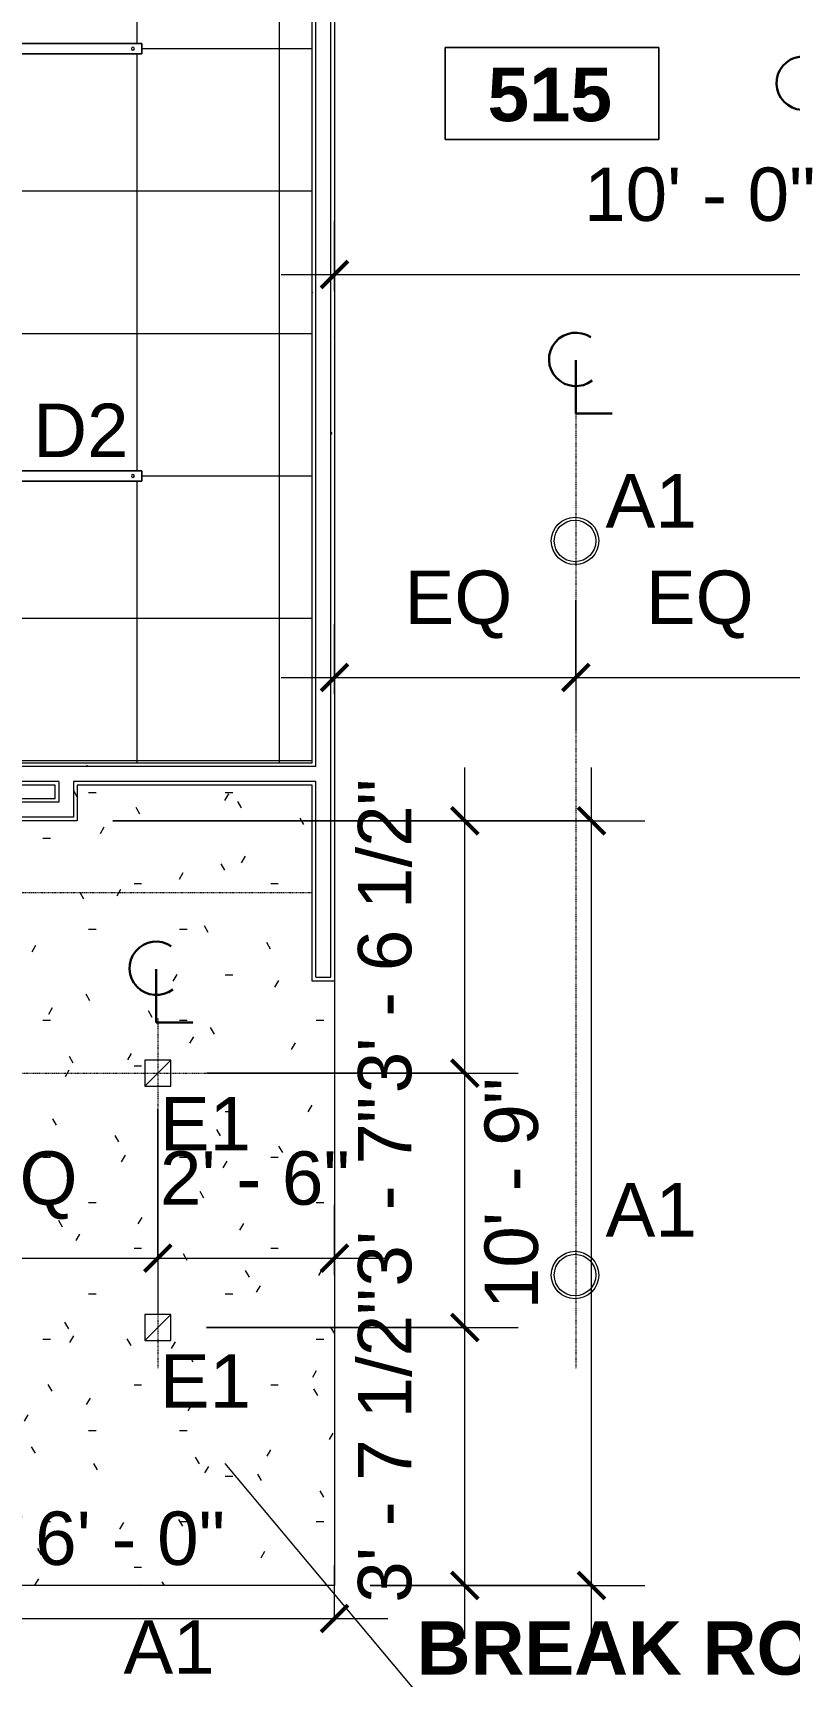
# Model space of a CAD drawing. Header units: inches. Extents: x -60 to 1865, y -31 to 1094.
# Drawn here: x 689.5 to 817, y 358 to 634.9 of the extents above; entities that cross this region are included whole.
import ezdxf

# ---------------------------------------------------------------- set-up
doc = ezdxf.new("R2010")
doc.units = ezdxf.units.IN
doc.header["$MEASUREMENT"] = 0
doc.linetypes.add('Center 1_16_', pattern=[0.15625, 0.0625, -0.03125, 0.03125, -0.03125])
doc.linetypes.add('Dash 1_16_', pattern=[0.125, 0.0625, -0.0625])
for name, color, linetype, lineweight in [('A-ANNO-DIMS', 211, 'Continuous', 9), ('A-ANNO-DIMS-96', 211, 'Continuous', 9), ('A-ANNO-NOTE', 131, 'Continuous', 9), ('A-AREA-IDEN', 2, 'Continuous', 9), ('A-CLNG', 13, 'Continuous', 13), ('A-CLNG-PATT', 13, 'Continuous', 13), ('A-DETL', 90, 'Continuous', 9), ('A-DETL-GENF', 92, 'Continuous', 9), ('A-WALL', 113, 'Continuous', 13), ('A-WALL-PATT', 111, 'Continuous', 13), ('E-LITE-EQPM', 33, 'Continuous', 9), ('E-LITE-EQPM-IDEN', 33, 'Continuous', 9), ('I-WALL', 2, 'Continuous', 13)]:
    doc.layers.add(name, color=color, linetype=linetype, lineweight=lineweight)
doc.styles.add('Arial', font='arial.ttf', dxfattribs={"height": 9})
doc.styles.add('Swis721 Lt BT', font='swissl.ttf', dxfattribs={"height": 9})
doc.styles.add('Swis721 Lt BT_B', font='', dxfattribs={"height": 9})
doc.styles.get('Swis721 Lt BT_B').set_extended_font_data('Swis721 Lt BT', bold=True)
doc.dimstyles.new('OTJ_-_3_32__Linear__1_2__Tolerance', dxfattribs={"dimscale": 12, "dimtxt": 9.497835, "dimasz": 0.375, "dimexe": 0.75, "dimexo": 0.5, "dimgap": 0.5, "dimtad": 1, "dimdec": 1, "dimrnd": 0.5, "dimzin": 3, "dimdsep": 46, "dimlunit": 4, "dimtxsty": 'Swis721 Lt BT', "dimblk1": 'OBLIQUE', "dimblk2": 'OBLIQUE', "dimsah": 1, "dimcen": 0.09, "dimdle": 0.75, "dimazin": 0, "dimtfac": 1, "dimtdec": 4, "dimtix": 1, "dimtmove": 0, "dimatfit": 3, "dimfxl": 1, "dimtvp": 1, "dimfrac": 2, "dimtolj": 1, "dimtzin": 0, "dimarcsym": 2})
pattern_1 = [(0, (0, 0), (30.72, 7.68), [1.267, -21.773, 1.267, -21.773, -122.88]), (0, (0, 0), (30.72, 7.68), [-46.08, 1.267, -44.813, 1.267, -21.773, -53.76]), (0, (0, 0), (30.72, 7.68), [-115.2, 1.267, -14.093, 1.267, -37.133]), (120, (11.52, 3.84), (-22.011075, 22.7643), [1.267, -21.773, 1.267, -21.773, -122.88]), (120, (11.52, 3.84), (-22.011075, 22.7643), [-46.08, 1.267, -44.813, 1.267, -21.773, -53.76]), (120, (11.52, 3.84), (-22.011075, 22.7643), [-115.2, 1.267, -14.093, 1.267, -37.133]), (240, (15.36, 19.2), (-8.708925, -30.4443), [1.267, -21.773, 1.267, -21.773, -122.88]), (240, (15.36, 19.2), (-8.708925, -30.4443), [-46.08, 1.267, -44.813, 1.267, -21.773, -53.76]), (240, (15.36, 19.2), (-8.708925, -30.4443), [-115.2, 1.267, -14.093, 1.267, -37.133])]

# ---------------------------------------------------------------- blocks, each defined once
blk = doc.blocks.new('L-Pendant-Axis-Sculpt-Direct_Indirect - SCDI-F-8-4584194-REFLECTED CEILING PLAN')
at = {"layer": 'A-DETL-GENF'}
for p, q in [((-48.5, -0.875), (-48.5, 0.875)), ((-48.5, 0.875), (48.5, 0.875)), ((48.5, 0.875), (-48.5, 0.875)), ((-48.5, 0.875), (-48.5, -0.875)), ((48.5, 0.875), (48.5, -0.875)), ((48.5, -0.875), (48.5, 0.875)), ((48.5, -0.875), (-48.5, -0.875)), ((-48.5, -0.875), (48.5, -0.875))]:
    blk.add_line(p, q, dxfattribs=at)
for centre in [(-47, 0), (47, 0)]:
    blk.add_circle(centre, 0.25, dxfattribs=at)
blk = doc.blocks.new('L-Recessed Square Downlight - 4_-4552743-REFLECTED CEILING PLAN')
at = {"layer": 'E-LITE-EQPM'}
for p, q in [((-2.1875, -2.1875), (-2.1875, 2.1875)), ((-2.1875, 2.1875), (2.1875, 2.1875)), ((-2.1875, 2.1875), (2.1875, -2.1875)), ((2.1875, 2.1875), (2.1875, -2.1875)), ((2.1875, -2.1875), (-2.1875, -2.1875))]:
    blk.add_line(p, q, dxfattribs=at)
blk = doc.blocks.new('L-PENDANT_FOCAL POINT 3_5 CYLINDER - L-PENDANT_FOCAL POINT 3_5 CYLINDER-7826649-REFLECTED CEILING PLAN')
at = {"layer": 'E-LITE-EQPM'}
for radius in [4, 3.5]:
    blk.add_circle((-0.125, 0), radius, dxfattribs=at)
blk = doc.blocks.new('Room Tag - Room Name and Number-3379422-REFLECTED CEILING PLAN')
at = {"layer": 'A-AREA-IDEN'}
for p, q in [((-0.1881, -0.1636), (-0.1881, -0.0018)), ((-0.1881, -0.0018), (0.1869, -0.0018)), ((0.1869, -0.0018), (-0.1881, -0.0018)), ((-0.1881, -0.0018), (-0.1881, -0.1636)), ((0.1869, -0.0018), (0.1869, -0.1636)), ((0.1869, -0.1636), (0.1869, -0.0018)), ((0.1869, -0.1636), (-0.1881, -0.1636)), ((-0.1881, -0.1636), (0.1869, -0.1636))]:
    blk.add_line(p, q, dxfattribs=at)
blk = doc.blocks.new('DIMBLOCK5-REFLECTED CEILING PLAN')
at = {"layer": 'A-ANNO-DIMS-96', "transparency": 16777216}
for p, q in [((664.2, 453.25), (664.2, 419.4)), ((664.2, 428.4), (664.2, 453.25)), ((710.61, 453.59), (710.61, 419.4)), ((710.61, 428.4), (710.61, 453.59)), ((664.2, 428.4), (710.61, 428.4))]:
    blk.add_line(p, q, dxfattribs=at)
at = {"layer": 'A-ANNO-DIMS-96', "lineweight": 50, "transparency": 16777216}
for p, q in [((664.2, 428.4), (666.45, 430.65)), ((710.61, 428.4), (712.86, 430.65)), ((664.2, 428.4), (661.95, 426.15)), ((710.61, 428.4), (708.36, 426.15))]:
    blk.add_line(p, q, dxfattribs=at)
at = {"layer": 'A-ANNO-DIMS-96', "color": 0, "transparency": 16777216, "insert": (678.89, 446.42), "char_height": 9, "width": 20.443, "attachment_point": 1, "line_spacing_factor": 1.005062, "style": 'Swis721 Lt BT'}
blk.add_mtext('EQ', dxfattribs=at)
blk = doc.blocks.new('_Oblique')
at = {"color": 0, "linetype": 'ByBlock', "lineweight": -2}
blk.add_line((-0.5, -0.5), (0.5, 0.5), dxfattribs=at)
blk = doc.blocks.new('DIMBLOCK6-REFLECTED CEILING PLAN')
at = {"layer": 'A-ANNO-DIMS-96', "transparency": 16777216}
for p, q in [((710.61, 453.59), (710.61, 419.4)), ((710.61, 428.4), (710.61, 453.59)), ((740.36, 425.58), (740.36, 437.4)), ((710.61, 428.4), (749.36, 428.4)), ((740.36, 428.4), (740.36, 425.58))]:
    blk.add_line(p, q, dxfattribs=at)
at = {"layer": 'A-ANNO-DIMS-96', "lineweight": 50, "transparency": 16777216}
for p, q in [((710.61, 428.4), (712.86, 430.65)), ((740.36, 428.4), (742.61, 430.65)), ((710.61, 428.4), (708.36, 426.15)), ((740.36, 428.4), (738.11, 426.15))]:
    blk.add_line(p, q, dxfattribs=at)
at = {"layer": 'A-ANNO-DIMS-96', "color": 0, "transparency": 16777216, "insert": (710.94, 446.42), "char_height": 9, "width": 34.9159, "attachment_point": 1, "line_spacing_factor": 1.005062, "style": 'Swis721 Lt BT'}
blk.add_mtext('2\' - 6"', dxfattribs=at)
blk = doc.blocks.new('DIMBLOCK7-REFLECTED CEILING PLAN')
at = {"layer": 'A-ANNO-DIMS-96', "lineweight": 50, "transparency": 16777216}
for p, q in [((762.32, 416.75), (760.07, 419)), ((762.32, 416.75), (764.57, 414.5)), ((762.32, 373.25), (760.07, 375.5)), ((762.32, 373.25), (764.57, 371))]:
    blk.add_line(p, q, dxfattribs=at)
at = {"layer": 'A-ANNO-DIMS-96', "transparency": 16777216}
for p, q in [((718.8, 416.75), (771.32, 416.75)), ((762.32, 416.75), (718.8, 416.75)), ((762.32, 364.25), (762.32, 416.75)), ((746.36, 373.25), (771.32, 373.25)), ((762.32, 373.25), (746.36, 373.25))]:
    blk.add_line(p, q, dxfattribs=at)
at = {"layer": 'A-ANNO-DIMS-96', "color": 0, "transparency": 16777216, "insert": (744.31, 370.35), "char_height": 9, "width": 59.1579, "attachment_point": 1, "rotation": 90, "line_spacing_factor": 1.005062, "style": 'Swis721 Lt BT'}
blk.add_mtext('3\' - 7 1/2"', dxfattribs=at)
blk = doc.blocks.new('DIMBLOCK8-REFLECTED CEILING PLAN')
at = {"layer": 'A-ANNO-DIMS-96', "lineweight": 50, "transparency": 16777216}
for p, q in [((762.32, 459.59), (760.07, 461.84)), ((762.32, 459.59), (764.57, 457.34)), ((762.32, 416.75), (760.07, 419)), ((762.32, 416.75), (764.57, 414.5))]:
    blk.add_line(p, q, dxfattribs=at)
at = {"layer": 'A-ANNO-DIMS-96', "transparency": 16777216}
for p, q in [((718.8, 459.59), (771.32, 459.59)), ((762.32, 459.59), (718.8, 459.59)), ((762.32, 416.75), (762.32, 459.59)), ((718.8, 416.75), (771.32, 416.75)), ((762.32, 416.75), (718.8, 416.75))]:
    blk.add_line(p, q, dxfattribs=at)
at = {"layer": 'A-ANNO-DIMS-96', "color": 0, "transparency": 16777216, "insert": (744.31, 423.62), "char_height": 9, "width": 34.9159, "attachment_point": 1, "rotation": 90, "line_spacing_factor": 1.005062, "style": 'Swis721 Lt BT'}
blk.add_mtext('3\' - 7"', dxfattribs=at)
blk = doc.blocks.new('DIMBLOCK9-REFLECTED CEILING PLAN')
at = {"layer": 'A-ANNO-DIMS-96', "transparency": 16777216}
for p, q in [((762.32, 459.59), (762.32, 511.12)), ((703.01, 502.12), (771.32, 502.12)), ((762.32, 502.12), (703.01, 502.12)), ((718.8, 459.59), (771.32, 459.59)), ((762.32, 459.59), (718.8, 459.59))]:
    blk.add_line(p, q, dxfattribs=at)
at = {"layer": 'A-ANNO-DIMS-96', "lineweight": 50, "transparency": 16777216}
for p, q in [((762.32, 502.12), (760.07, 504.37)), ((762.32, 502.12), (764.57, 499.87)), ((762.32, 459.59), (760.07, 461.84)), ((762.32, 459.59), (764.57, 457.34))]:
    blk.add_line(p, q, dxfattribs=at)
at = {"layer": 'A-ANNO-DIMS-96', "color": 0, "transparency": 16777216, "insert": (744.31, 456.21), "char_height": 9, "width": 59.1579, "attachment_point": 1, "rotation": 90, "line_spacing_factor": 1.005062, "style": 'Swis721 Lt BT'}
blk.add_mtext('3\' - 6 1/2"', dxfattribs=at)
blk = doc.blocks.new('DIMBLOCK13-REFLECTED CEILING PLAN')
at = {"layer": 'A-ANNO-DIMS-96', "transparency": 16777216}
for p, q in [((668.55, 393.97), (668.55, 358.7)), ((668.55, 367.7), (668.55, 393.97)), ((740.36, 367.25), (740.36, 376.7)), ((668.55, 367.7), (749.36, 367.7)), ((740.36, 367.7), (740.36, 367.25))]:
    blk.add_line(p, q, dxfattribs=at)
at = {"layer": 'A-ANNO-DIMS-96', "lineweight": 50, "transparency": 16777216}
for p, q in [((668.55, 367.7), (670.8, 369.95)), ((740.36, 367.7), (742.61, 369.95)), ((668.55, 367.7), (666.3, 365.45)), ((740.36, 367.7), (738.11, 365.45))]:
    blk.add_line(p, q, dxfattribs=at)
at = {"layer": 'A-ANNO-DIMS-96', "color": 0, "transparency": 16777216, "insert": (689.91, 385.72), "char_height": 9, "width": 34.9159, "attachment_point": 1, "line_spacing_factor": 1.005062, "style": 'Swis721 Lt BT'}
blk.add_mtext('6\' - 0"', dxfattribs=at)
blk = doc.blocks.new('Centerline - Centerline-43150-REFLECTED CEILING PLAN')
at = {"layer": 'A-ANNO-NOTE', "lineweight": 30}
for p, q in [((0, 0.0259), (0, -0.0678)), ((0, -0.0678), (0.0642, -0.0678))]:
    blk.add_line(p, q, dxfattribs=at)
blk.add_arc((0, 0.0273), 0.0469, 55.7755, 308.0372, dxfattribs=at)
blk = doc.blocks.new('DIMBLOCK14-REFLECTED CEILING PLAN')
at = {"layer": 'A-ANNO-DIMS-96', "transparency": 16777216}
for p, q in [((783.67, 364.25), (783.67, 511.12)), ((703.01, 502.12), (792.67, 502.12)), ((783.67, 502.12), (703.01, 502.12)), ((746.36, 373.25), (792.67, 373.25)), ((783.67, 373.25), (746.36, 373.25))]:
    blk.add_line(p, q, dxfattribs=at)
at = {"layer": 'A-ANNO-DIMS-96', "lineweight": 50, "transparency": 16777216}
for p, q in [((783.67, 502.12), (781.42, 504.37)), ((783.67, 502.12), (785.92, 499.87)), ((783.67, 373.25), (781.42, 375.5)), ((783.67, 373.25), (785.92, 371))]:
    blk.add_line(p, q, dxfattribs=at)
at = {"layer": 'A-ANNO-DIMS-96', "color": 0, "transparency": 16777216, "insert": (765.65, 419.82), "char_height": 9, "width": 42.8759, "attachment_point": 1, "rotation": 90, "line_spacing_factor": 1.005062, "style": 'Swis721 Lt BT'}
blk.add_mtext('10\' - 9"', dxfattribs=at)
blk = doc.blocks.new('DIMBLOCK99-REFLECTED CEILING PLAN')
at = {"layer": 'A-ANNO-DIMS-96', "transparency": 16777216}
for p, q in [((740.36, 591.39), (740.36, 603.21)), ((860.25, 572.91), (860.25, 603.21)), ((731.36, 594.21), (869.25, 594.21)), ((740.36, 594.21), (740.36, 591.39)), ((860.25, 594.21), (860.25, 572.91))]:
    blk.add_line(p, q, dxfattribs=at)
at = {"layer": 'A-ANNO-DIMS-96', "lineweight": 50, "transparency": 16777216}
for p, q in [((740.36, 594.21), (742.61, 596.46)), ((860.25, 594.21), (862.5, 596.46)), ((740.36, 594.21), (738.11, 591.96)), ((860.25, 594.21), (858, 591.96))]:
    blk.add_line(p, q, dxfattribs=at)
at = {"layer": 'A-ANNO-DIMS-96', "color": 0, "transparency": 16777216, "insert": (782.44, 612.22), "char_height": 9, "width": 42.8759, "attachment_point": 1, "line_spacing_factor": 1.005062, "style": 'Swis721 Lt BT'}
blk.add_mtext('10\' - 0"', dxfattribs=at)
blk = doc.blocks.new('DIMBLOCK114-REFLECTED CEILING PLAN')
at = {"layer": 'A-ANNO-DIMS-96', "transparency": 16777216}
for p, q in [((781.03, 539.29), (781.03, 517.29)), ((781.03, 526.29), (781.03, 539.29)), ((740.36, 523.47), (740.36, 535.29)), ((731.36, 526.29), (781.03, 526.29)), ((740.36, 526.29), (740.36, 523.47))]:
    blk.add_line(p, q, dxfattribs=at)
at = {"layer": 'A-ANNO-DIMS-96', "lineweight": 50, "transparency": 16777216}
for p, q in [((740.36, 526.29), (738.11, 524.04)), ((740.36, 526.29), (742.61, 528.54)), ((781.03, 526.29), (778.78, 524.04)), ((781.03, 526.29), (783.28, 528.54))]:
    blk.add_line(p, q, dxfattribs=at)
at = {"layer": 'A-ANNO-DIMS-96', "color": 0, "transparency": 16777216, "insert": (752.17, 544.3), "char_height": 9, "width": 20.443, "attachment_point": 1, "line_spacing_factor": 1.005062, "style": 'Swis721 Lt BT'}
blk.add_mtext('EQ', dxfattribs=at)
blk = doc.blocks.new('DIMBLOCK115-REFLECTED CEILING PLAN')
at = {"layer": 'A-ANNO-DIMS-96', "transparency": 16777216}
for p, q in [((781.03, 539.29), (781.03, 517.29)), ((781.03, 526.29), (781.03, 539.29)), ((821.69, 491.25), (821.69, 535.29)), ((781.03, 526.29), (830.69, 526.29)), ((821.69, 526.29), (821.69, 491.25))]:
    blk.add_line(p, q, dxfattribs=at)
at = {"layer": 'A-ANNO-DIMS-96', "lineweight": 50, "transparency": 16777216}
for p, q in [((781.03, 526.29), (778.78, 524.04)), ((781.03, 526.29), (783.28, 528.54)), ((821.69, 526.29), (819.44, 524.04)), ((821.69, 526.29), (823.94, 528.54))]:
    blk.add_line(p, q, dxfattribs=at)
at = {"layer": 'A-ANNO-DIMS-96', "color": 0, "transparency": 16777216, "insert": (792.84, 544.3), "char_height": 9, "width": 20.443, "attachment_point": 1, "line_spacing_factor": 1.005062, "style": 'Swis721 Lt BT'}
blk.add_mtext('EQ', dxfattribs=at)

msp = doc.modelspace()

# ---------------------------------------------------------------- hatches: boundary and pattern name
at = {"layer": 'A-CLNG-PATT'}
h = msp.add_hatch(dxfattribs=at)
h.set_pattern_fill('FP_2', color=256, style=0, pattern_type=2)
h.set_pattern_definition([(90, (659.06, 632.25), (24, -1e-15), []), (0, (659.06, 632.25), (0, -24), [])])
h.paths.add_polyline_path([(694.0929, 511.875), (736.6094, 511.875), (736.6094, 748), (581.5101, 748), (581.5101, 511.875)], flags=0)
h.paths.add_polyline_path([(610.8851, 559.375), (610.8851, 561.125), (707.8851, 561.125), (707.8851, 559.375), (694.0929, 559.375)], flags=0)
h.paths.add_polyline_path([(694.0929, 631.375), (610.8851, 631.375), (610.8851, 633.125), (707.8851, 633.125), (707.8851, 631.375)], flags=0)
h.paths.add_polyline_path([(610.8851, 702.3009), (610.8851, 704.0509), (707.8851, 704.0509), (707.8851, 702.3009), (694.0929, 702.3009)], flags=0)
h = msp.add_hatch(dxfattribs=at)
h.set_pattern_fill('FP_1', color=256, style=0, pattern_type=2)
h.set_pattern_definition(pattern_1)
h.paths.add_polyline_path([(495.1351, 373.25), (740.3594, 373.25), (740.3594, 475.125), (736.6094, 475.125), (736.6094, 508.125), (697.0101, 508.125), (697.0101, 502.125), (498.8851, 502.125), (498.8851, 475.125), (495.1351, 475.125), (495.1351, 405.6191)], flags=0)
h.paths.add_polyline_path([(668.5492, 399.9657), (667.7175, 399.9657), (666.0743, 400.4647), (664.7224, 401.3336), (663.5714, 402.7258), (662.9422, 404.1036), (662.7054, 405.75), (662.9554, 407.4255), (663.6331, 408.9094), (664.8256, 410.2327), (666.2255, 411.0962), (667.7531, 411.5343), (669.3808, 411.5343), (671.0241, 411.0353), (672.376, 410.1664), (673.527, 408.7742), (674.1562, 407.3964), (674.3741, 405.6191), (674.1429, 404.0745), (673.4653, 402.5906), (672.376, 401.3336), (670.8729, 400.4038), (669.3453, 399.9657)], flags=0)
h.paths.add_polyline_path([(617.1883, 399.9657), (617.1527, 399.9657), (615.5095, 400.4647), (614.1575, 401.3336), (613.0066, 402.7258), (612.3773, 404.1036), (612.1406, 405.75), (612.3906, 407.4255), (613.0683, 408.9094), (614.1575, 410.1664), (615.6606, 411.0962), (617.1883, 411.5343), (618.816, 411.5343), (620.4593, 411.0353), (621.8112, 410.1664), (622.9622, 408.7742), (623.5914, 407.3964), (623.8093, 405.6191), (623.5781, 404.0745), (622.9004, 402.5906), (621.787, 401.318), (620.3081, 400.4038), (618.7804, 399.9657), (617.9844, 399.9657)], flags=0)
h.paths.add_polyline_path([(566.3035, 399.9657), (564.6602, 400.4647), (563.3083, 401.3336), (562.1573, 402.7258), (561.5281, 404.1036), (561.2914, 405.75), (561.5414, 407.4255), (562.219, 408.9094), (563.3083, 410.1664), (564.8114, 411.0962), (566.339, 411.5343), (567.9668, 411.5343), (569.61, 411.0353), (570.962, 410.1664), (572.1129, 408.7742), (572.7421, 407.3964), (572.96, 405.6191), (572.7289, 404.0745), (572.0512, 402.5906), (570.9377, 401.318), (569.4588, 400.4038), (567.9312, 399.9657), (566.339, 399.9657)], flags=0)
h.paths.add_polyline_path([(577.0236, 497.75), (500.1351, 497.75), (500.1351, 498.1437), (655.6351, 498.1437), (655.6351, 497.75), (581.5101, 497.75)], flags=0)
h = msp.add_hatch(dxfattribs=at)
h.set_pattern_fill('FP_1', color=256, style=0, pattern_type=2)
h.set_pattern_definition(pattern_1)
h.paths.add_polyline_path([(495.1351, 373.25), (740.3594, 373.25), (740.3594, 475.125), (736.6094, 475.125), (736.6094, 508.125), (697.0101, 508.125), (697.0101, 502.125), (498.8851, 502.125), (498.8851, 475.125), (495.1351, 475.125), (495.1351, 405.6191)], flags=0)
h.paths.add_polyline_path([(668.5492, 399.9657), (667.7175, 399.9657), (666.0743, 400.4647), (664.7224, 401.3336), (663.5714, 402.7258), (662.9422, 404.1036), (662.7054, 405.75), (662.9554, 407.4255), (663.6331, 408.9094), (664.8256, 410.2327), (666.2255, 411.0962), (667.7531, 411.5343), (669.3808, 411.5343), (671.0241, 411.0353), (672.376, 410.1664), (673.527, 408.7742), (674.1562, 407.3964), (674.3741, 405.6191), (674.1429, 404.0745), (673.4653, 402.5906), (672.376, 401.3336), (670.8729, 400.4038), (669.3453, 399.9657)], flags=0)
h.paths.add_polyline_path([(617.1883, 399.9657), (617.1527, 399.9657), (615.5095, 400.4647), (614.1575, 401.3336), (613.0066, 402.7258), (612.3773, 404.1036), (612.1406, 405.75), (612.3906, 407.4255), (613.0683, 408.9094), (614.1575, 410.1664), (615.6606, 411.0962), (617.1883, 411.5343), (618.816, 411.5343), (620.4593, 411.0353), (621.8112, 410.1664), (622.9622, 408.7742), (623.5914, 407.3964), (623.8093, 405.6191), (623.5781, 404.0745), (622.9004, 402.5906), (621.787, 401.318), (620.3081, 400.4038), (618.7804, 399.9657), (617.9844, 399.9657)], flags=0)
h.paths.add_polyline_path([(566.3035, 399.9657), (564.6602, 400.4647), (563.3083, 401.3336), (562.1573, 402.7258), (561.5281, 404.1036), (561.2914, 405.75), (561.5414, 407.4255), (562.219, 408.9094), (563.3083, 410.1664), (564.8114, 411.0962), (566.339, 411.5343), (567.9668, 411.5343), (569.61, 411.0353), (570.962, 410.1664), (572.1129, 408.7742), (572.7421, 407.3964), (572.96, 405.6191), (572.7289, 404.0745), (572.0512, 402.5906), (570.9377, 401.318), (569.4588, 400.4038), (567.9312, 399.9657), (566.339, 399.9657)], flags=0)
h.paths.add_polyline_path([(577.0236, 497.75), (500.1351, 497.75), (500.1351, 498.1437), (655.6351, 498.1437), (655.6351, 497.75), (581.5101, 497.75)], flags=0)
at = {"layer": 'A-WALL-PATT', "lineweight": 9}
h = msp.add_hatch(dxfattribs=at)
h.set_pattern_fill('FP_1', color=256, style=0, pattern_type=2)
h.set_pattern_definition(pattern_1)
h.paths.add_polyline_path([(736.6094, 475.125), (737.2344, 475.125), (737.2344, 508.75), (736.6094, 508.75), (736.6094, 475.75)], flags=0)
h.paths.add_polyline_path([(736.6094, 511.25), (737.2344, 511.2866), (737.2344, 748), (736.6094, 748), (736.6094, 511.875)], flags=0)
h.paths.add_polyline_path([(736.6094, 748.5), (737.2344, 748.5), (737.2344, 750.3009), (736.6094, 750.3009), (736.6094, 748.6748)], flags=0)
h = msp.add_hatch(dxfattribs=at)
h.set_pattern_fill('FP_1', color=256, style=0, pattern_type=2)
h.set_pattern_definition(pattern_1)
h.paths.add_polyline_path([(737.2344, 475.125), (740.3594, 475.125), (740.3594, 651.6759), (739.7344, 651.6759), (739.7344, 475.75), (737.2344, 475.75)], flags=0)
h.paths.add_polyline_path([(739.7344, 654.1759), (740.3594, 654.1759), (740.3594, 747.1759), (739.7344, 747.1759), (739.7344, 680.8874)], flags=0)
h = msp.add_hatch(dxfattribs=at)
h.set_pattern_fill('FP_1', color=256, style=0, pattern_type=2)
h.set_pattern_definition(pattern_1)
h.paths.add_polyline_path([(495.1351, 508.75), (495.7601, 508.75), (495.7601, 511.25), (578.3851, 511.25), (578.3851, 511.875), (495.1351, 511.875), (495.1351, 508.8437)], flags=0)
h.paths.add_polyline_path([(696.3851, 511.25), (736.6094, 511.25), (736.6094, 511.875), (580.8851, 511.875), (580.8851, 511.25), (694.0929, 511.25)], flags=0)
h = msp.add_hatch(dxfattribs=at)
h.set_pattern_fill('FP_1', color=256, style=0, pattern_type=2)
h.set_pattern_definition(pattern_1)
h.paths.add_polyline_path([(693.8851, 508.125), (693.8851, 508.75), (498.2601, 508.75), (498.2601, 508.125), (693.2601, 508.125)], flags=0)
h.paths.add_polyline_path([(495.7601, 508.125), (495.7601, 508.75), (495.1351, 508.75), (495.1351, 508.125)], flags=0)
h.paths.add_polyline_path([(735.51, 508.125), (736.6094, 508.125), (736.6094, 508.75), (696.3851, 508.75), (696.3851, 508.125), (697.0101, 508.125)], flags=0)
h = msp.add_hatch(dxfattribs=at)
h.set_pattern_fill('FP_1', color=256, style=0, pattern_type=2)
h.set_pattern_definition(pattern_1)
h.paths.add_polyline_path([(697.0101, 502.125), (697.0101, 508.125), (696.3851, 508.1151), (696.3851, 502.125)], flags=0)
h = msp.add_hatch(dxfattribs=at)
h.set_pattern_fill('FP_1', color=256, style=0, pattern_type=2)
h.set_pattern_definition(pattern_1)
h.paths.add_polyline_path([(580.8851, 505.25), (693.2601, 505.25), (693.2601, 505.875), (498.8851, 505.875), (498.8851, 505.25), (578.3851, 505.25)], flags=0)
h = msp.add_hatch(dxfattribs=at)
h.set_pattern_fill('FP_1', color=256, style=0, pattern_type=2)
h.set_pattern_definition(pattern_1)
h.paths.add_polyline_path([(696.3851, 502.125), (696.3851, 502.75), (498.8851, 502.75), (498.8851, 502.125), (696.3124, 502.125)], flags=0)

# ---------------------------------------------------------------- linework, layer by layer
at = {"layer": 'A-AREA-IDEN'}
msp.add_line((721.8703, 393.8015), (754.2122, 355.155), dxfattribs=at)
at = {"layer": 'A-CLNG'}
for p, q in [((740.3594, 475.125), (740.3594, 373.25)), ((740.3594, 373.25), (495.1351, 373.25))]:
    msp.add_line(p, q, dxfattribs=at)
at = {"layer": 'A-DETL', "linetype": 'Center 1_16_', "lineweight": 13}
for p, q in [((781.026, 571.7814), (781.026, 409.7814)), ((710.6094, 468.7814), (710.6094, 409.7814)), ((509.7861, 459.5939), (722.7861, 459.5939))]:
    msp.add_line(p, q, dxfattribs=at)
at = {"layer": 'A-DETL', "linetype": 'Dash 1_16_'}
msp.add_line((736.6094, 490), (498.8851, 490), dxfattribs=at)
at = {"layer": 'A-WALL'}
for p, q in [((737.2344, 511.25), (737.2344, 750.3009)), ((739.7344, 475.75), (739.7344, 651.6759)), ((737.2344, 511.25), (580.8851, 511.25)), ((693.8851, 508.75), (498.2601, 508.75)), ((693.8851, 508.75), (693.8851, 505.25)), ((737.2344, 508.75), (696.3851, 508.75)), ((696.3851, 508.75), (696.3851, 502.75)), ((737.2344, 475.75), (737.2344, 508.75)), ((693.8851, 505.25), (498.2601, 505.25)), ((696.3851, 502.75), (498.2601, 502.75)), ((737.2344, 475.75), (739.7344, 475.75))]:
    msp.add_line(p, q, dxfattribs=at)
at = {"layer": 'I-WALL'}
for p, q in [((736.6094, 511.875), (736.6094, 748)), ((740.3594, 651.0509), (740.3594, 475.125)), ((581.5101, 511.875), (736.6094, 511.875)), ((693.2601, 508.125), (498.8851, 508.125)), ((693.2601, 505.875), (693.2601, 508.125)), ((736.6094, 508.125), (697.0101, 508.125)), ((697.0101, 508.125), (697.0101, 502.125)), ((736.6094, 475.125), (736.6094, 508.125)), ((498.8851, 505.875), (693.2601, 505.875)), ((697.0101, 502.125), (498.8851, 502.125)), ((740.3594, 475.125), (736.6094, 475.125))]:
    msp.add_line(p, q, dxfattribs=at)

# ---------------------------------------------------------------- block references
at = {"layer": 'A-ANNO-NOTE', "xscale": 96, "yscale": 96, "zscale": 96}
for p in [(819.3684, 623.8219), (781.026, 577.2637), (710.3173, 474.6401)]:
    msp.add_blockref('Centerline - Centerline-43150-REFLECTED CEILING PLAN', p, dxfattribs=at)
at = {"layer": 'A-AREA-IDEN', "xscale": 95.99999999999994, "yscale": 95.99999999999994, "zscale": 95.99999999999994}
msp.add_blockref('Room Tag - Room Name and Number-3379422-REFLECTED CEILING PLAN', (777.0842, 632.6468), dxfattribs=at)
at = {"layer": 'E-LITE-EQPM', "extrusion": (0, 0, -1), "rotation": 180}
for name, p in [('L-Pendant-Axis-Sculpt-Direct_Indirect - SCDI-F-8-4584194-REFLECTED CEILING PLAN', (-659.3851, 632.25)), ('L-Pendant-Axis-Sculpt-Direct_Indirect - SCDI-F-8-4584194-REFLECTED CEILING PLAN', (-659.3851, 560.25)), ('L-Recessed Square Downlight - 4_-4552743-REFLECTED CEILING PLAN', (-710.6094, 459.5939)), ('L-Recessed Square Downlight - 4_-4552743-REFLECTED CEILING PLAN', (-710.6094, 416.7503))]:
    msp.add_blockref(name, p, dxfattribs=at)
at = {"layer": 'E-LITE-EQPM'}
for p in [(781.026, 549.2939), (781.026, 425.5783)]:
    msp.add_blockref('L-PENDANT_FOCAL POINT 3_5 CYLINDER - L-PENDANT_FOCAL POINT 3_5 CYLINDER-7826649-REFLECTED CEILING PLAN', p, dxfattribs=at)

# ---------------------------------------------------------------- texts
at = {"layer": 'A-AREA-IDEN', "char_height": 9, "attachment_point": 1, "style": 'Swis721 Lt BT_B'}
for s, insert, width in [('515', (766.1695, 629.0257), 25.452), ('BREAK ROOM', (754.2122, 367.2208), 102.414)]:
    msp.add_mtext(s, dxfattribs=dict(at, insert=insert, width=width))
at = {"layer": 'E-LITE-EQPM-IDEN', "char_height": 9, "attachment_point": 1, "style": 'Arial'}
for s, insert, width in [('D2', (689.583, 572.4276), 19.695), ('A1', (786.0528, 560.5451), 18.786), ('E1', (710.9338, 455.5795), 18.786), ('A1', (786.0528, 441.0661), 18.786), ('E1', (710.9338, 412.2268), 18.786), ('A1', (704.7964, 367.3735), 18.786)]:
    msp.add_mtext(s, dxfattribs=dict(at, insert=insert, width=width))

# ---------------------------------------------------------------- dimensions: what is measured, and where the dimension line sits
at = {"layer": 'A-ANNO-DIMS'}
for base, p1, p2, override, picture, middle in [((860.25, 594.2066), (740.3594, 597.3886), (860.25, 566.9072), {"dimpost": '<>', "dimfxl": 123.704814}, 'DIMBLOCK99-REFLECTED CEILING PLAN', (800.3047, 604.8319)), ((740.359373365, 428.4023775541), (710.609373365, 459.5938888889), (740.359373365, 431.5843580695), {"dimpost": '<>', "dimfxl": 40.860694}, 'DIMBLOCK6-REFLECTED CEILING PLAN', (725.484373365, 439.0276321321)), ((740.3594, 367.7041), (668.5492, 399.9657), (740.3594, 373.25), {"dimpost": '<>', "dimfxl": 76.618743}, 'DIMBLOCK13-REFLECTED CEILING PLAN', (704.4543, 378.3293))]:
    dim = msp.add_linear_dim(base=base, p1=p1, p2=p2, dimstyle='OTJ_-_3_32__Linear__1_2__Tolerance', override=override, dxfattribs=at)
    dim.commit()
    dim.dimension.update_dxf_attribs({"geometry": picture, "text_midpoint": middle})
for base, p1, p2, override, picture, middle in [((781.026, 526.2873), (740.3594, 529.4693), (781.026, 545.2939), {"dimpost": '<>', "dimfxl": 43.63703}, 'DIMBLOCK114-REFLECTED CEILING PLAN', (760.6927, 537.2364)), ((821.6926, 526.2873), (781.026, 545.2939), (821.6926, 485.25), {"dimpost": '<>', "dimfxl": 72.519276}, 'DIMBLOCK115-REFLECTED CEILING PLAN', (801.3593, 537.2364)), ((710.6094, 428.4024), (664.2004, 459.25), (710.6094, 459.5939), {"dimpost": '<>', "dimfxl": 46.410222}, 'DIMBLOCK5-REFLECTED CEILING PLAN', (687.4049, 439.3515))]:
    dim = msp.add_linear_dim(base=base, p1=p1, p2=p2, text='EQ', dimstyle='OTJ_-_3_32__Linear__1_2__Tolerance', override=override, dxfattribs=at)
    dim.commit()
    dim.dimension.update_dxf_attribs({"geometry": picture, "text_midpoint": middle})
for base, p1, p2, override, picture, middle in [((762.3246, 502.125), (712.7969, 459.5939), (697.0101, 502.125), {"dimpost": '<>', "dimfxl": 45.366477}, 'DIMBLOCK9-REFLECTED CEILING PLAN', (751.1831, 480.8594)), ((783.6673, 502.125), (740.3594, 373.25), (697.0101, 502.125), {"dimpost": '<>', "dimfxl": 135.970306}, 'DIMBLOCK14-REFLECTED CEILING PLAN', (773.042, 437.6875)), ((762.3246, 459.5939), (712.7969, 416.7503), (712.7969, 459.5939), {"dimpost": '<>', "dimfxl": 42.843611}, 'DIMBLOCK8-REFLECTED CEILING PLAN', (751.6993, 438.1721)), ((762.3246, 416.7503), (740.3594, 373.25), (712.7969, 416.7503), {"dimpost": '<>', "dimfxl": 51.497238}, 'DIMBLOCK7-REFLECTED CEILING PLAN', (751.1831, 395.0001))]:
    dim = msp.add_linear_dim(base=base, p1=p1, p2=p2, angle=90, dimstyle='OTJ_-_3_32__Linear__1_2__Tolerance', override=override, dxfattribs=at)
    dim.commit()
    dim.dimension.update_dxf_attribs({"geometry": picture, "text_midpoint": middle})

doc.saveas('drawing.dxf')
